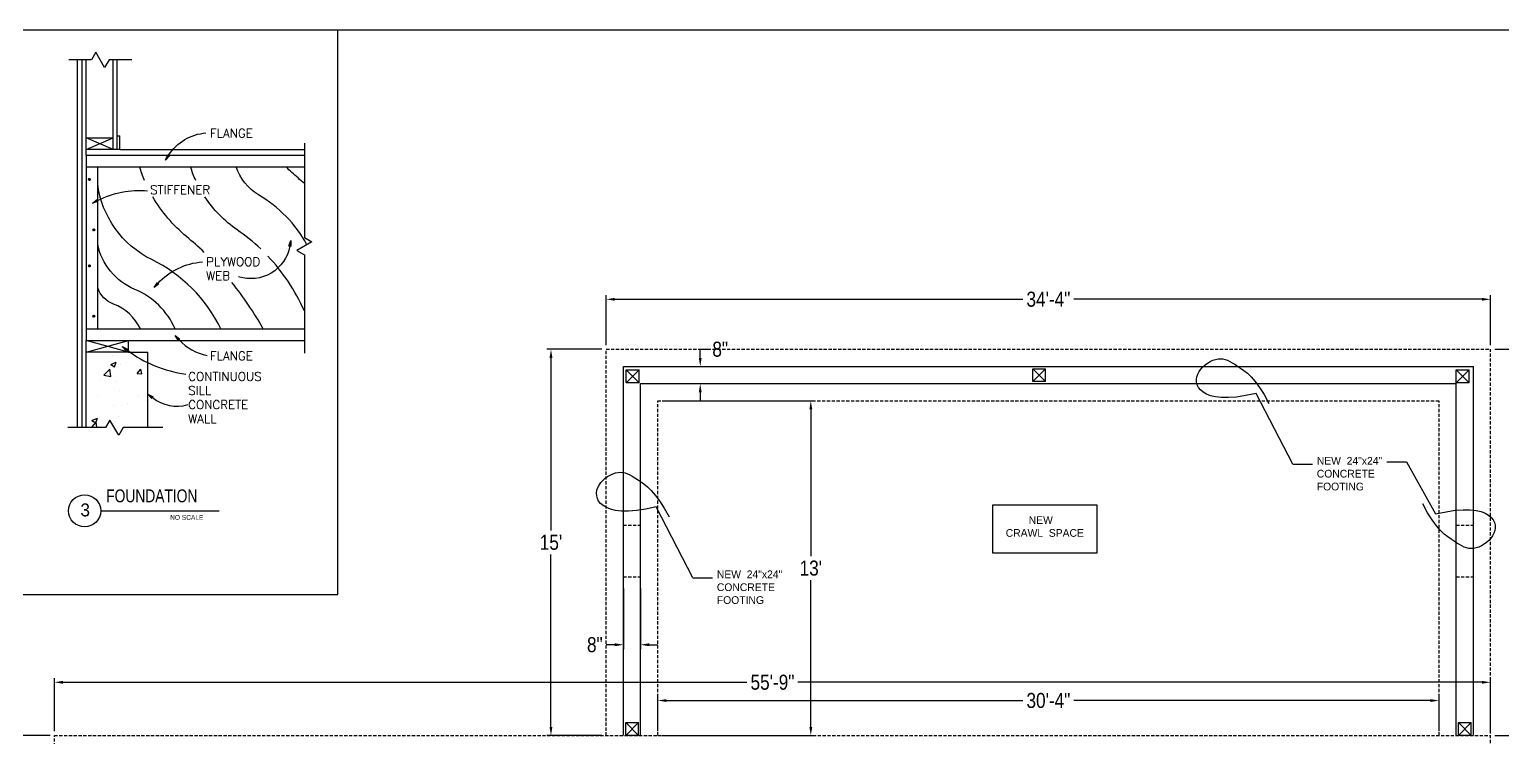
# Model space of a CAD drawing. Header units: inches. Extents: x -1842 to 12195, y -2228 to 2193.
# Drawn here: x 2423 to 3109, y -183 to 147 of the extents above; entities that cross this region are included whole.
import ezdxf
from ezdxf import colors
from ezdxf.entities.mleader import LeaderData, LeaderLine
from ezdxf.math import Vec2, Vec3

# ---------------------------------------------------------------- set-up
doc = ezdxf.new("R2010")
doc.units = ezdxf.units.IN
doc.header["$LTSCALE"] = 6
doc.header["$MEASUREMENT"] = 0
doc.linetypes.add('HIDDEN', pattern=[0.375, 0.25, -0.125])
for name, color, linetype in [('ARWALL', 7, 'HIDDEN'), ('FOUNDATION', 1, 'Continuous'), ('N', 3, 'Continuous'), ('R-AGSFINE', 4, 'Continuous'), ('R-AGSHEAVY', 1, 'Continuous'), ('R-AGSMEDIUM', 2, 'Continuous'), ('R-AGSTEXT', 6, 'Continuous'), ('SEC', 7, 'Continuous'), ('TITLE', 7, 'Continuous'), ('Title Block', 7, 'Continuous')]:
    doc.layers.add(name, color=color, linetype=linetype)
doc.layers.add('S-Text', color=3, linetype='Continuous', lineweight=0)
doc.styles.add('AGSROMANS', font='romans')
doc.styles.add('ARCHSTYLSHX', font='ARCHSTYL.SHX')
doc.styles.add('Arial', font='arial.ttf')
doc.styles.add('BOLD', font='')
doc.styles.add('HS-DESIGN-TTLB', font='GOTHIC.TTF')
doc.styles.add('NOTES', font='TXT', dxfattribs={"width": 0.75, "height": 5})
doc.styles.get("Standard").update_dxf_attribs({"font": 'ARIALN.TTF'})
doc.styles.get('BOLD').set_extended_font_data('Futura Lt BT')
doc.dimstyles.new('STANDARD$0', dxfattribs={"dimtxt": 6, "dimasz": 3, "dimexe": 4, "dimexo": 24, "dimgap": 0.5, "dimtad": 1, "dimdec": 1, "dimzin": 3, "dimdsep": 46, "dimlunit": 4, "dimtxsty": 'ARCHSTYLSHX', "dimblk1": 'OBLIQUE', "dimblk2": 'OBLIQUE', "dimsah": 1, "dimcen": 0.0625, "dimdle": 4, "dimadec": 0, "dimazin": 0, "dimtfac": 1, "dimtdec": 1, "dimtofl": 0, "dimtmove": 0, "dimatfit": 3, "dimldrblk": 'OBLIQUE', "dimfxl": 1, "dimfrac": 2, "dimtolj": 1, "dimtzin": 0, "dimlwd": 9, "dimlwe": 13, "dimarcsym": 0})

# ---------------------------------------------------------------- blocks, each defined once
blk = doc.blocks.new('*D172')
at = {"layer": 'Defpoints', "color": 0, "transparency": 16777216}
for p in [(3103.53, -1.81), (3103.53, -181.81), (3142, -181.81)]:
    blk.add_point(p, dxfattribs=at)
at = {"layer": 'Title Block', "color": 3, "lineweight": -2, "transparency": 16777216}
for p, q in [((3105.53, -1.81), (3144, -1.81)), ((3142, -5.81), (3142, -86.24)), ((3142, -177.81), (3142, -97.38)), ((3105.53, -181.81), (3144, -181.81))]:
    blk.add_line(p, q, dxfattribs=at)
at = {"layer": 'Title Block', "color": 3, "transparency": 16777216}
for points in [[(3141.33, -5.81), (3142.67, -5.81), (3142, -1.81)], [(3141.33, -177.81), (3142.67, -177.81), (3142, -181.81)]]:
    blk.add_solid(points, dxfattribs=at)
at = {"layer": 'Title Block', "color": 3, "transparency": 16777216, "insert": (3142, -91.81), "char_height": 7, "attachment_point": 5}
blk.add_mtext("\\A1;15'", dxfattribs=at)
blk = doc.blocks.new('*D173')
at = {"layer": 'Defpoints', "color": 0, "transparency": 16777216}
for p in [(3103.53, 21.5), (2691.73, -1.81), (3103.53, -1.81)]:
    blk.add_point(p, dxfattribs=at)
at = {"layer": 'Title Block', "color": 3, "lineweight": -2, "transparency": 16777216}
for p, q in [((2691.73, 0.19), (2691.73, 23.5)), ((2695.73, 21.5), (2885.76, 21.5)), ((3099.53, 21.5), (2909.5, 21.5)), ((3103.53, 0.19), (3103.53, 23.5))]:
    blk.add_line(p, q, dxfattribs=at)
at = {"layer": 'Title Block', "color": 3, "transparency": 16777216}
for points in [[(2695.73, 22.17), (2695.73, 20.83), (2691.73, 21.5)], [(3099.53, 22.17), (3099.53, 20.83), (3103.53, 21.5)]]:
    blk.add_solid(points, dxfattribs=at)
at = {"layer": 'Title Block', "color": 3, "transparency": 16777216, "insert": (2897.63, 21.5), "char_height": 7, "attachment_point": 5}
blk.add_mtext('\\A1;34\'-4"', dxfattribs=at)
blk = doc.blocks.new('*D174')
at = {"layer": 'Defpoints', "color": 0, "transparency": 16777216}
for p in [(2715.73, -25.81), (2715.73, -181.81), (2787, -181.81)]:
    blk.add_point(p, dxfattribs=at)
at = {"layer": 'Title Block', "color": 3, "lineweight": -2, "transparency": 16777216}
for p, q in [((2717.73, -25.81), (2789, -25.81)), ((2787, -29.81), (2787, -98.24)), ((2787, -177.81), (2787, -109.38)), ((2717.73, -181.81), (2789, -181.81))]:
    blk.add_line(p, q, dxfattribs=at)
at = {"layer": 'Title Block', "color": 3, "transparency": 16777216}
for points in [[(2786.33, -29.81), (2787.67, -29.81), (2787, -25.81)], [(2786.33, -177.81), (2787.67, -177.81), (2787, -181.81)]]:
    blk.add_solid(points, dxfattribs=at)
at = {"layer": 'Title Block', "color": 3, "transparency": 16777216, "insert": (2787, -103.81), "char_height": 7, "attachment_point": 5}
blk.add_mtext("\\A1;13'", dxfattribs=at)
blk = doc.blocks.new('*D175')
at = {"layer": 'Defpoints', "color": 0, "transparency": 16777216}
for p in [(2691.73, -1.81), (2666, -181.81), (2691.73, -181.81)]:
    blk.add_point(p, dxfattribs=at)
at = {"layer": 'Title Block', "color": 3, "lineweight": -2, "transparency": 16777216}
for p, q in [((2689.73, -1.81), (2664, -1.81)), ((2666, -5.81), (2666, -86.24)), ((2666, -177.81), (2666, -97.38)), ((2689.73, -181.81), (2664, -181.81))]:
    blk.add_line(p, q, dxfattribs=at)
at = {"layer": 'Title Block', "color": 3, "transparency": 16777216}
for points in [[(2665.33, -5.81), (2666.67, -5.81), (2666, -1.81)], [(2665.33, -177.81), (2666.67, -177.81), (2666, -181.81)]]:
    blk.add_solid(points, dxfattribs=at)
at = {"layer": 'Title Block', "color": 3, "transparency": 16777216, "insert": (2666, -91.81), "char_height": 7, "attachment_point": 5}
blk.add_mtext("\\A1;15'", dxfattribs=at)
blk = doc.blocks.new('*D176')
at = {"layer": 'Defpoints', "color": 0, "transparency": 16777216}
for p in [(3103.53, -157), (2434.73, -181.81), (3103.53, -181.81)]:
    blk.add_point(p, dxfattribs=at)
at = {"layer": 'Title Block', "color": 3, "lineweight": -2, "transparency": 16777216}
for p, q in [((2434.73, -179.81), (2434.73, -155)), ((2438.73, -157), (2757.26, -157)), ((3099.53, -157), (2781, -157)), ((3103.53, -179.81), (3103.53, -155))]:
    blk.add_line(p, q, dxfattribs=at)
at = {"layer": 'Title Block', "color": 3, "transparency": 16777216}
for points in [[(2438.73, -156.33), (2438.73, -157.67), (2434.73, -157)], [(3099.53, -156.33), (3099.53, -157.67), (3103.53, -157)]]:
    blk.add_solid(points, dxfattribs=at)
at = {"layer": 'Title Block', "color": 3, "transparency": 16777216, "insert": (2769.13, -157), "char_height": 7, "attachment_point": 5}
blk.add_mtext('\\A1;55\'-9"', dxfattribs=at)
blk = doc.blocks.new('*D177')
at = {"layer": 'Defpoints', "color": 0, "transparency": 16777216}
for p in [(3079.53, -165.5), (2715.73, -181.81), (3079.53, -181.81)]:
    blk.add_point(p, dxfattribs=at)
at = {"layer": 'Title Block', "color": 3, "lineweight": -2, "transparency": 16777216}
for p, q in [((2715.73, -179.81), (2715.73, -163.5)), ((3079.53, -179.81), (3079.53, -163.5)), ((2719.73, -165.5), (2885.76, -165.5)), ((3075.53, -165.5), (2909.5, -165.5))]:
    blk.add_line(p, q, dxfattribs=at)
at = {"layer": 'Title Block', "color": 3, "transparency": 16777216}
for points in [[(2719.73, -164.83), (2719.73, -166.17), (2715.73, -165.5)], [(3075.53, -164.83), (3075.53, -166.17), (3079.53, -165.5)]]:
    blk.add_solid(points, dxfattribs=at)
at = {"layer": 'Title Block', "color": 3, "transparency": 16777216, "insert": (2897.63, -165.5), "char_height": 7, "attachment_point": 5}
blk.add_mtext('\\A1;30\'-4"', dxfattribs=at)
blk = doc.blocks.new('*D179')
at = {"layer": 'Defpoints', "color": 0, "transparency": 16777216}
for p in [(2707.73, -9.81), (2735.5, -9.81), (2707.73, -17.81)]:
    blk.add_point(p, dxfattribs=at)
at = {"layer": 'Title Block', "color": 3, "lineweight": -2, "transparency": 16777216}
for p, q in [((2735.5, -5.81), (2735.5, -1.81)), ((2735.5, -1.81), (2739.5, -1.81)), ((2709.73, -9.81), (2737.5, -9.81)), ((2709.73, -17.81), (2737.5, -17.81)), ((2735.5, -21.81), (2735.5, -25.81))]:
    blk.add_line(p, q, dxfattribs=at)
at = {"layer": 'Title Block', "color": 3, "transparency": 16777216}
for points in [[(2734.83, -5.81), (2736.17, -5.81), (2735.5, -9.81)], [(2734.83, -21.81), (2736.17, -21.81), (2735.5, -17.81)]]:
    blk.add_solid(points, dxfattribs=at)
at = {"layer": 'Title Block', "color": 3, "transparency": 16777216, "insert": (2744.8, -1.81), "char_height": 7, "attachment_point": 5}
blk.add_mtext('\\A1;8"', dxfattribs=at)
blk = doc.blocks.new('*D180')
at = {"layer": 'Defpoints', "color": 0, "transparency": 16777216}
for p in [(2699.73, -111.31), (2707.73, -111.31), (2699.73, -139.5)]:
    blk.add_point(p, dxfattribs=at)
at = {"layer": 'Title Block', "color": 3, "lineweight": -2, "transparency": 16777216}
for p, q in [((2699.73, -113.31), (2699.73, -141.5)), ((2707.73, -113.31), (2707.73, -141.5)), ((2695.73, -139.5), (2691.73, -139.5)), ((2711.73, -139.5), (2715.73, -139.5))]:
    blk.add_line(p, q, dxfattribs=at)
at = {"layer": 'Title Block', "color": 3, "transparency": 16777216}
for points in [[(2695.73, -138.83), (2695.73, -140.17), (2699.73, -139.5)], [(2711.73, -138.83), (2711.73, -140.17), (2707.73, -139.5)]]:
    blk.add_solid(points, dxfattribs=at)
at = {"layer": 'Title Block', "color": 3, "transparency": 16777216, "insert": (2686.42, -139.5), "char_height": 7, "attachment_point": 5}
blk.add_mtext('\\A1;8"', dxfattribs=at)
blk = doc.blocks.new('*D183')
at = {"layer": 'Defpoints', "color": 0, "transparency": 16777216}
for p in [(2405, -181.81), (2434.73, -181.81), (2434.73, -524.41)]:
    blk.add_point(p, dxfattribs=at)
at = {"layer": 'Title Block', "color": 3, "lineweight": -2, "transparency": 16777216}
for p, q in [((2432.73, -181.81), (2403, -181.81)), ((2405, -185.81), (2405, -347.54)), ((2405, -520.41), (2405, -358.68)), ((2432.73, -524.41), (2403, -524.41))]:
    blk.add_line(p, q, dxfattribs=at)
at = {"layer": 'Title Block', "color": 3, "transparency": 16777216}
for points in [[(2404.33, -185.81), (2405.67, -185.81), (2405, -181.81)], [(2404.33, -520.41), (2405.67, -520.41), (2405, -524.41)]]:
    blk.add_solid(points, dxfattribs=at)
at = {"layer": 'Title Block', "color": 3, "transparency": 16777216, "insert": (2405, -353.11), "char_height": 7, "attachment_point": 5}
blk.add_mtext('\\A1;28\'-7"', dxfattribs=at)
blk = doc.blocks.new('*D188')
at = {"layer": 'Defpoints', "color": 0, "transparency": 16777216}
for p in [(3103.53, -181.81), (3103.53, -570.01), (3142, -570.01)]:
    blk.add_point(p, dxfattribs=at)
at = {"layer": 'Title Block', "color": 3, "lineweight": -2, "transparency": 16777216}
for p, q in [((3105.53, -181.81), (3144, -181.81)), ((3142, -185.81), (3142, -370.34)), ((3142, -566.01), (3142, -381.48)), ((3105.53, -570.01), (3144, -570.01))]:
    blk.add_line(p, q, dxfattribs=at)
at = {"layer": 'Title Block', "color": 3, "transparency": 16777216}
for points in [[(3141.33, -185.81), (3142.67, -185.81), (3142, -181.81)], [(3141.33, -566.01), (3142.67, -566.01), (3142, -570.01)]]:
    blk.add_solid(points, dxfattribs=at)
at = {"layer": 'Title Block', "color": 3, "transparency": 16777216, "insert": (3142, -375.91), "char_height": 7, "attachment_point": 5}
blk.add_mtext('\\A1;32\'-4"', dxfattribs=at)
blk = doc.blocks.new('*X586')
at = {"color": 0}
for p, q in [((0.3, 12.63), (0.46, 12.79)), ((0.3, 12.67), (0.42, 12.79)), ((0.32, 12.6), (0.49, 12.77)), ((0.33, 12.74), (0.34, 12.76)), ((0.33, 12.58), (0.51, 12.75)), ((0.36, 12.56), (0.53, 12.73)), ((0.39, 12.54), (0.54, 12.7)), ((0.43, 12.54), (0.55, 12.66))]:
    blk.add_line(p, q, dxfattribs=at)
blk = doc.blocks.new('*X585')
at = {"color": 0}
for p, q in [((0.3, 23.85), (0.42, 23.98)), ((0.3, 23.81), (0.46, 23.97)), ((0.32, 23.78), (0.49, 23.96)), ((0.32, 23.92), (0.36, 23.96)), ((0.34, 23.76), (0.51, 23.94)), ((0.36, 23.74), (0.53, 23.91)), ((0.39, 23.73), (0.54, 23.88)), ((0.44, 23.73), (0.55, 23.84))]:
    blk.add_line(p, q, dxfattribs=at)
blk = doc.blocks.new('*X587')
at = {"color": 0}
for p, q in [((92.45, 1.16), (92.45, 1.16)), ((92.96, 1.44), (92.96, 1.44)), ((95.63, -0.08), (96.33, 0.19)), ((95.81, 1.05), (95.81, 1.05)), ((96.13, -0.42), (96.33, 0.19)), ((92.45, -0.69), (92.44, -0.6)), ((92.44, -0.69), (92.45, -0.69)), ((94.73, -1.5), (95.5, -0.69)), ((94.73, -1.5), (95.62, -1.64)), ((95.62, -1.64), (95.5, -0.69)), ((95.63, -0.08), (96.13, -0.42)), ((96.84, -0.11), (96.84, -0.11)), ((99.03, -1.26), (99.51, -0.69)), ((99.03, -1.26), (99.63, -1.32)), ((99.63, -1.32), (99.51, -0.69)), ((100.43, -1.17), (100.43, -1.17)), ((94.11, -2), (94.11, -2)), ((96.27, -2.34), (96.27, -2.34)), ((96.72, -3.44), (96.72, -3.44)), ((93.86, -4.06), (93.86, -4.06)), ((95.97, -5.4), (95.97, -5.4)), ((97.8, -5.11), (97.8, -5.11)), ((99.2, -4.29), (99.2, -4.29)), ((100.3, -4.78), (100.3, -4.78)), ((93.2, -7.33), (93.9, -7.06)), ((93.2, -7.33), (93.69, -7.67)), ((93.24, -8.16), (93.73, -7.58)), ((93.69, -7.67), (93.9, -7.06)), ((93.84, -8.21), (93.73, -7.58)), ((96.6, -6.77), (96.6, -6.77)), ((93.24, -8.16), (93.84, -8.21))]:
    blk.add_line(p, q, dxfattribs=at)
blk = doc.blocks.new('AGSARROW')
for points in [[(-1, 0.17), (0, 0), (-1, -0.17)], [(0, 0), (-1, 0)]]:
    blk.add_lwpolyline(points)

msp = doc.modelspace()

# ---------------------------------------------------------------- linework, layer by layer
for p, q in [((2566.7377251, -116.0326262), (2566.7377251, 147.0156656)), ((1993.2736222, -116.0326262), (2566.7377251, -116.0326262))]:
    msp.add_line(p, q)
at = {"color": 1}
for p, q in [((2701.0188776, -11.4106716), (2707.0188776, -17.4106716)), ((2707.0188776, -11.4106716), (2701.0188776, -17.4106716)), ((2701.0188776, -17.4106716), (2701.0188776, -11.4106716)), ((2701.0188776, -11.4106716), (2707.0188776, -11.4106716)), ((2707.0188776, -17.4106716), (2707.0188776, -11.4106716)), ((2890.3340815, -10.8481589), (2896.3340815, -16.8481589)), ((2896.3340815, -10.8481589), (2890.3340815, -16.8481589)), ((2890.3340815, -16.8481589), (2890.3340815, -10.8481589)), ((2890.3340815, -10.8481589), (2896.3340815, -10.8481589)), ((2896.3340815, -16.8481589), (2896.3340815, -10.8481589)), ((3087.5277029, -11.4106716), (3093.5277029, -17.4106716)), ((3093.5277029, -11.4106716), (3087.5277029, -17.4106716)), ((3087.5277029, -17.4106716), (3087.5277029, -11.4106716)), ((3087.5277029, -11.4106716), (3093.5277029, -11.4106716)), ((3093.5277029, -17.4106716), (3093.5277029, -11.4106716)), ((2707.0188776, -17.4106716), (2701.0188776, -17.4106716)), ((2896.3340815, -16.8481589), (2890.3340815, -16.8481589)), ((3093.5277029, -17.4106716), (3087.5277029, -17.4106716)), ((2700.8022215, -175.8104953), (2706.8022215, -181.8104953)), ((2706.8022215, -175.8104953), (2700.8022215, -181.8104953)), ((2700.8022215, -181.8104953), (2700.8022215, -175.8104953)), ((2700.8022215, -175.8104953), (2706.8022215, -175.8104953)), ((2706.8022215, -181.8104953), (2706.8022215, -175.8104953)), ((3088.536487, -175.8104953), (3094.536487, -181.8104953)), ((3094.536487, -175.8104953), (3088.536487, -181.8104953)), ((3088.536487, -181.8104953), (3088.536487, -175.8104953)), ((3088.536487, -175.8104953), (3094.536487, -175.8104953)), ((3094.536487, -181.8104953), (3094.536487, -175.8104953)), ((2706.8022215, -181.8104953), (2700.8022215, -181.8104953)), ((3094.536487, -181.8104953), (3088.536487, -181.8104953))]:
    msp.add_line(p, q, dxfattribs=at)
msp.add_lwpolyline([(1998.8759753, 147.0156656, 0.5, 0.5, 0), (3493.93521, 147.0156656, 0, 0, 0), (3493.93521, -979.4335558, 0.5, 0.5, 0), (1998.8759753, -979.4335558, 0.5, 0.5, 0)], format="xyseb")
msp.add_lwpolyline([(2871.75, -74.25), (2920.25, -74.25), (2920.25, -96.75), (2871.75, -96.75)], close=True)
at = {"layer": 'ARWALL', "color": 2, "linetype": 'HIDDEN'}
for p, q in [((2691.7276878, -1.8105158), (3103.5276878, -1.8105158)), ((2691.7276878, -181.8105158), (2691.7276878, -1.8105158)), ((3103.5276878, -189.8105158), (3103.5276878, -1.8105158)), ((2715.7276878, -25.8105158), (3079.5276878, -25.8105158)), ((2715.7276878, -181.8105158), (2715.7276878, -25.8105158)), ((3079.5276878, -181.8105158), (3079.5276878, -25.8105158)), ((2699.7276878, -83.8105158), (2707.7276878, -83.8105158)), ((3087.5276878, -83.8105158), (3095.5276878, -83.8105158)), ((2699.7276878, -107.8105158), (2707.7276878, -107.8105158)), ((3087.5276878, -107.8105158), (3095.5276878, -107.8105158)), ((2434.7276878, -524.4105158), (2434.7276878, -181.8105158)), ((2434.7276878, -181.8105158), (3103.5276878, -181.8105158)), ((3103.5276878, -570.0105158), (3103.5276878, -181.8105158))]:
    msp.add_line(p, q, dxfattribs=at)
at = {"layer": 'FOUNDATION'}
for p, q in [((3011.4626937, -55.4070746), (2994.3373001, -22.3552337)), ((3055.2027028, -54.2149445), (3064.3689332, -54.2149445)), ((3055.2027028, -54.2149445), (3064.3689332, -54.2149445)), ((3064.3689332, -54.2149445), (3077.9512109, -78.5359549)), ((3064.3689332, -54.2149445), (3077.9512109, -78.5359549)), ((3011.4626937, -55.4070746), (3020.6289241, -55.4070746)), ((3011.9661252, -55.4070746), (3020.6289241, -55.4070746)), ((2732.0916178, -108.3141493), (2714.9662242, -75.2623084)), ((2732.0916178, -108.3141493), (2741.2578483, -108.3141493)), ((2732.5950493, -108.3141493), (2741.2578483, -108.3141493))]:
    msp.add_line(p, q, dxfattribs=at)
for points in [[(2994.3373001, -22.3552337), (2989.4803763, -23.4007004), (2985.197802, -24.0467996), (2981.4556861, -24.3333971), (2978.2201371, -24.3003591), (2975.4572637, -23.9875514), (2973.1331746, -23.4348403), (2971.2139785, -22.6820916), (2969.665784, -21.7691713), (2968.4571338, -20.7333322), (2967.5663055, -19.6013741), (2966.9740108, -18.3974832), (2966.6609615, -17.1458462), (2966.607869, -15.8706494), (2966.7954451, -14.5960792), (2967.2044015, -13.3463222), (2967.8154497, -12.1455647), (2968.6072761, -11.0161637), (2969.5504663, -9.9731586), (2970.6135804, -9.029759), (2971.7651787, -8.1991749), (2972.9738212, -7.4946161), (2974.2080683, -6.9292923), (2975.4364802, -6.5164134), (2976.627617, -6.2691892), (2977.759146, -6.1964872), (2978.8451632, -6.2898056), (2979.9088714, -6.5363003), (2980.9734737, -6.9231272), (2982.0621728, -7.4374421), (2983.1981719, -8.066401), (2984.4046738, -8.7971597), (2985.7048814, -9.6168742), (2987.1182347, -10.5306251), (2988.649121, -11.6151931), (2990.2981645, -12.9652833), (2992.0659896, -14.6756011), (2993.9532204, -16.8408519), (2995.9604813, -19.555741), (2998.0883966, -22.9149737), (3000.3375904, -27.0132555)], [(2714.9662242, -75.2623084), (2710.1093004, -76.3077751), (2705.8267262, -76.9538742), (2702.0846102, -77.2404717), (2698.8490612, -77.2074337), (2696.0861878, -76.8946261), (2693.7620987, -76.3419149), (2691.8429026, -75.5891662), (2690.2947082, -74.6762459), (2689.0860579, -73.6404069), (2688.1952296, -72.5084487), (2687.602935, -71.3045579), (2687.2898856, -70.0529208), (2687.2367931, -68.777724), (2687.4243693, -67.5031539), (2687.8333256, -66.2533968), (2688.4443738, -65.0526393), (2689.2362003, -63.9232384), (2690.1793905, -62.8802332), (2691.2425046, -61.9368337), (2692.3941028, -61.1062496), (2693.6027454, -60.4016907), (2694.8369925, -59.8363669), (2696.0654043, -59.423488), (2697.2565411, -59.1762638), (2698.3880702, -59.1035618), (2699.4740874, -59.1968802), (2700.5377956, -59.4433749), (2701.6023978, -59.8302018), (2702.691097, -60.3445167), (2703.827096, -60.9734756), (2705.0335979, -61.7042344), (2706.3338056, -62.5239488), (2707.7471588, -63.4376998), (2709.2780451, -64.5222677), (2710.9270886, -65.8723579), (2712.6949137, -67.5826758), (2714.5821446, -69.7479266), (2716.5894055, -72.4628157), (2718.7173207, -75.8220484), (2720.9665146, -79.9203301)], [(3077.9512109, -78.5359549), (3082.8081348, -77.4904882), (3087.090709, -76.8443891), (3090.832825, -76.5577916), (3094.068374, -76.5908296), (3096.8312474, -76.9036372), (3099.1553364, -77.4563484), (3101.0745325, -78.2090971), (3102.622727, -79.1220174), (3103.8313773, -80.1578564), (3104.7222055, -81.2898146), (3105.3145002, -82.4937054), (3105.6275496, -83.7453425), (3105.680642, -85.0205393), (3105.4930659, -86.2951094), (3105.0841096, -87.5448665), (3104.4730614, -88.745624), (3103.6812349, -89.8750249), (3102.7380447, -90.9180301), (3101.6749306, -91.8614296), (3100.5233324, -92.6920137), (3099.3146898, -93.3965726), (3098.0804427, -93.9618963), (3096.8520309, -94.3747752), (3095.6608941, -94.6219994), (3094.529365, -94.6947014), (3093.4433478, -94.601383), (3092.3796396, -94.3548884), (3091.3150374, -93.9680615), (3090.2263382, -93.4537465), (3089.0903392, -92.8247877), (3087.8838373, -92.0940289), (3086.5836296, -91.2743145), (3085.1702763, -90.3605635), (3083.6393901, -89.2759956), (3081.9903465, -87.9259054), (3080.2225215, -86.2155875), (3078.3352906, -84.0503367), (3076.3280297, -81.3354476), (3074.2001144, -77.9762149), (3071.9509206, -73.8779332)], [(3077.9512109, -78.5359549), (3082.8081348, -77.4904882), (3087.090709, -76.8443891), (3090.832825, -76.5577916), (3094.068374, -76.5908296), (3096.8312474, -76.9036372), (3099.1553364, -77.4563484), (3101.0745325, -78.2090971), (3102.622727, -79.1220174), (3103.8313773, -80.1578564), (3104.7222055, -81.2898146), (3105.3145002, -82.4937054), (3105.6275496, -83.7453425), (3105.680642, -85.0205393), (3105.4930659, -86.2951094), (3105.0841096, -87.5448665), (3104.4730614, -88.745624), (3103.6812349, -89.8750249), (3102.7380447, -90.9180301), (3101.6749306, -91.8614296), (3100.5233324, -92.6920137), (3099.3146898, -93.3965726), (3098.0804427, -93.9618963), (3096.8520309, -94.3747752), (3095.6608941, -94.6219994), (3094.529365, -94.6947014), (3093.4433478, -94.601383), (3092.3796396, -94.3548884), (3091.3150374, -93.9680615), (3090.2263382, -93.4537465), (3089.0903392, -92.8247877), (3087.8838373, -92.0940289), (3086.5836296, -91.2743145), (3085.1702763, -90.3605635), (3083.6393901, -89.2759956), (3081.9903465, -87.9259054), (3080.2225215, -86.2155875), (3078.3352906, -84.0503367), (3076.3280297, -81.3354476), (3074.2001144, -77.9762149), (3071.9509206, -73.8779332)]]:
    msp.add_lwpolyline(points, dxfattribs=at)
at = {"layer": 'R-AGSFINE'}
for p, q in [((2462.1137073, 91.3713081), (2449.5137073, 96.7713081)), ((2449.5137073, 91.3713081), (2462.1137073, 96.7713081)), ((2469.3137073, -3.1286919), (2449.5137073, 2.2713081)), ((2449.5137073, -3.1286919), (2469.3137073, 2.2713081))]:
    msp.add_line(p, q, dxfattribs=at)
for points in [[(2470.8072416, 133.0929129), (2460.1831581, 133.0929129), (2458.1581581, 129.58551), (2454.1081581, 136.6003157), (2452.0831581, 133.0929129), (2441.4590746, 133.0929129)], [(2551.144603, 94.2898469), (2551.144603, 50.2842094), (2554.6520059, 48.2592094), (2547.6372001, 44.2092094), (2551.144603, 42.1842094), (2551.144603, -3.6135518)], [(2485.204812, -38.299382), (2466.7143358, -38.299382), (2464.6893358, -41.8067849), (2460.6393358, -34.7919791), (2458.6143358, -38.299382), (2441.0334286, -38.299382)]]:
    msp.add_lwpolyline(points, dxfattribs=at)
for points in [[(2476.779378, 76.8841164, -0.024562197), (2474.4173441, 83.2713081, -1.3236419101)], [(2500.600488, 76.8841164, -0.0304427042), (2498.1531178, 83.2713081, 8.0463722683)], [(2552.3809183, 46.9479964, 0.134451137), (2529.7984253, 70.2406312, -0.1839441122), (2519.4025616, 83.2713081, -5.381334621)], [(2551.144603, 75.4735864, 0.0006439337), (2545.3385185, 80.5959952, -0.0411865117), (2542.76072, 83.2713081, -0.9989124864)], [(2512.2989183, 7.6713081, 0.1667300081), (2480.0701254, 40.0029686, -0.2530775405), (2454.9137073, 75.3540959, 20.2943420588)], [(2504.514217, 43.3618272, 0.0181730457), (2496.2318226, 50.772548, -0.0878109709), (2480.6204224, 69.2299205, -1.3236419101)], [(2530.8097812, 44.979973, 0.0391219848), (2519.8527644, 53.8791576, -0.0963994108), (2504.8280262, 69.2299205, 8.0463722683)], [(2491.001238, 7.6713081, 0.1917484225), (2472.1964798, 26.1267813, -0.2493017669), (2454.9137073, 47.280469, -4.6426290361)], [(2551.144603, 16.1193833, 0.0856125911), (2534.1100723, 41.6744565, -0.162661364)], [(2532.024649, 7.6713081, 0.0427569326), (2517.405714, 29.3039779, -0.1405387255)], [(2474.889697, 7.6713081, 0.1883349417), (2462.2508188, 19.2922406, -0.2162948909), (2454.9137073, 26.8043228, -0.767920291)]]:
    msp.add_lwpolyline(points, format="xyb", dxfattribs=at)
at = {"layer": 'R-AGSHEAVY'}
for p, q in [((2445.4637073, -38.299382), (2445.4637073, 133.0929129)), ((2449.5137073, 96.7713081), (2449.5137073, 133.0929129)), ((2462.1137073, 96.7713081), (2462.1137073, 133.0929129)), ((2463.9137073, 97.6713081), (2463.9137073, 133.0929129)), ((2449.5137073, 96.7713081), (2462.1137073, 96.7713081)), ((2463.9137073, 97.6713081), (2465.2637073, 97.6713081)), ((2465.2637073, 91.3713081), (2465.2637073, 97.6713081)), ((2465.2637073, 91.3713081), (2551.144603, 91.3713081)), ((2449.5137073, 88.6713081), (2551.144603, 88.6713081)), ((2449.5137073, 88.6713081), (2449.5137073, 2.2713081)), ((2449.5137073, 2.2713081), (2551.144603, 2.2713081)), ((2469.3137073, -3.1286919), (2469.3137073, 2.2713081)), ((2469.3137073, -3.1286919), (2478.3137073, -3.1286919)), ((2478.3137073, -38.299382), (2478.3137073, -3.1286919))]:
    msp.add_line(p, q, dxfattribs=at)
for centre in [(2451.0352987, 77.3316232), (2453.0611228, 53.8758951), (2451.0352987, 37.0667211), (2453.0611228, 13.610993)]:
    msp.add_circle(centre, 0.45, dxfattribs=at)
at = {"layer": 'R-AGSMEDIUM'}
for p, q in [((2447.7137073, -38.299382), (2447.7137073, 133.0929129)), ((2449.5137073, 88.6713081), (2449.5137073, 96.7713081)), ((2462.1137073, 91.3713081), (2462.1137073, 96.7713081)), ((2463.9137073, 91.3713081), (2463.9137073, 97.6713081)), ((2465.2637073, 91.3713081), (2449.5137073, 91.3713081)), ((2449.5137073, 83.2713081), (2551.144603, 83.2713081)), ((2454.9137073, 7.6713081), (2454.9137073, 83.2713081)), ((2449.5137073, 7.6713081), (2551.144603, 7.6713081)), ((2449.5137073, -38.299382), (2449.5137073, 2.2713081)), ((2469.3137073, -3.1286919), (2449.5137073, -3.1286919))]:
    msp.add_line(p, q, dxfattribs=at)
at = {"layer": 'R-AGSTEXT'}
for points in [[(2487.9666929, 88.672417, -0.2357856225), (2505.3420712, 99.0192246, 4.9895608126)], [(2454.8342947, 67.5486645, -0.1395543023), (2478.1439856, 72.0823444, 0.0426349532)], [(2544.4276525, 46.2179607, -0.449520752), (2520.5588973, 31.988696, -0.7317728403)], [(2483.0432507, 28.9875702, -0.1918211906), (2503.6697021, 38.8947786, -0.0343827067)], [(2492.8522628, 2.5784408, 0.1659370865), (2505.8540897, -4.644802, 0.0893473046)], [(2468.5061883, -2.092746, 0.1310836583), (2495.9793878, -13.3348891, 0.0639542725)], [(2480.429997, -24.3453848, 0.2421868829), (2496.9453917, -27.6037971, -0.1411410539)]]:
    msp.add_lwpolyline(points, format="xyb", dxfattribs=at)
at = {"layer": 'SEC', "color": 7}
msp.add_circle((2448.836377, -77.0871378), 7.5, dxfattribs=at)
at = {"layer": 'TITLE'}
msp.add_line((2456.3708945, -77.0391206), (2511.5543098, -77.0345093), dxfattribs=at)
at = {"layer": 'Title Block'}
for p, q in [((2699.7276878, -9.8105158), (3095.5276878, -9.8105158)), ((2699.7276878, -181.8105158), (2699.7276878, -9.8105158)), ((3095.5276878, -181.8105158), (3095.5276878, -9.8105158)), ((2707.7276878, -181.8105158), (2707.7276878, -17.8105158)), ((2707.7276878, -17.8105158), (3087.5276878, -17.8105158)), ((3087.5276878, -181.8105158), (3087.5276878, -17.8105158))]:
    msp.add_line(p, q, dxfattribs=at)

# ---------------------------------------------------------------- block references
at = {"layer": 'R-AGSFINE', "xscale": 3.6, "yscale": 3.6, "zscale": 3.6}
for name, p in [('*X585', (2449.5137073, -8.5286919)), ('*X586', (2449.5137073, -8.5286919)), ('*X587', (2116.7398299, -8.5286919))]:
    msp.add_blockref(name, p, dxfattribs=at)
at = {"layer": 'R-AGSFINE', "xscale": -3.6, "yscale": 3.6, "zscale": 3.6, "rotation": 180}
for name in ['*X586', '*X585']:
    msp.add_blockref(name, (2451.5395313, 99.4713081), dxfattribs=at)
at = {"layer": 'R-AGSTEXT'}
for p, xscale, yscale, zscale, rotation in [((2486.508347, 86.4001434), 2.700000000000001, 2.700000000000001, 2.700000000000001, 237.3076399240112), ((2452.4263477, 66.3272756), 2.700000000000001, 2.700000000000001, 2.700000000000001, 206.8956039165298), ((2544.9330761, 48.8702328), 2.7, 2.7, 2.7, 79.21093023209032), ((2481.214749, 27.0009697), 2.7, 2.7, 2.7, 227.3729934142555), ((2491.042038, 4.5817097), 2.7, 2.7, 2.7, 132.1020863575431), ((2466.3552867, -0.4606851), 2.7, 2.7, 2.7, 142.809504157006), ((2478.3137073, -22.6686863), 2.7, 2.7, 2.7, 141.6108448699555)]:
    msp.add_blockref('AGSARROW', p, dxfattribs=dict(at, xscale=xscale, yscale=yscale, zscale=zscale, rotation=rotation))

# ---------------------------------------------------------------- texts
at = {"char_height": 3.6, "width": 95.507369382, "attachment_point": 1, "style": 'HS-DESIGN-TTLB'}
for s, insert in [('NEW  24"x24" \\PCONCRETE \\PFOOTING', (3022.6210707, -51.9675978)), ('        NEW\\PCRAWL  SPACE', (2877.7728628, -79.584334)), ('NEW  24"x24" \\PCONCRETE \\PFOOTING', (2743.2499948, -104.8746724))]:
    msp.add_mtext(s, dxfattribs=dict(at, insert=insert))
at = {"layer": 'N', "color": 7, "style": 'NOTES', "width": 0.85}
msp.add_text('NO SCALE', height=2.25, dxfattribs=at).set_placement((2488.6674905, -81.2747044))
at = {"layer": 'R-AGSTEXT', "style": 'AGSROMANS'}
for s, p in [('FLANGE', (2507.1880081, 96.8561354)), ('STIFFENER', (2479.327743, 70.5063875)), ('WEB', (2505.4325689, 30.4431276)), ('PLYWOOD', (2505.4325689, 37.0002704)), ('FLANGE', (2507.1880081, -6.9177418)), ('CONTINUOUS', (2497.067362, -16.5095512)), ('SILL', (2497.067362, -23.0666941)), ('CONCRETE', (2497.067362, -29.623837)), ('WALL', (2497.067362, -36.1809798))]:
    msp.add_text(s, height=4.05, dxfattribs=at).set_placement(p)
at = {"layer": 'TITLE', "style": 'BOLD', "width": 0.8}
msp.add_text('FOUNDATION', height=6, dxfattribs=at).set_placement((2458.9030161, -73.1047322))
at = {"layer": 'TITLE', "insert": (2446.8691131, -73.666705), "char_height": 6, "attachment_point": 1, "style": 'BOLD'}
msp.add_mtext('3', dxfattribs=at)

# ---------------------------------------------------------------- dimensions: what is measured, and where the dimension line sits
at = {"layer": 'Title Block'}
for base, p1, p2, picture, middle in [((3103.5276878, 21.5), (2691.7276878, -1.8105158), (3103.5276878, -1.8105158), '*D173', (2897.6276878, 21.5)), ((2699.7276878, -139.5), (2707.7276878, -111.3105158), (2699.7276878, -111.3105158), '*D180', (2686.4234586, -139.5)), ((3103.5276878, -157), (2434.7276878, -181.8105158), (3103.5276878, -181.8105158), '*D176', (2769.1276878, -157)), ((3079.5276878, -165.5), (2715.7276878, -181.8105158), (3079.5276878, -181.8105158), '*D177', (2897.6276878, -165.5))]:
    dim = msp.add_linear_dim(base=base, p1=p1, p2=p2, dimstyle='STANDARD$0', override={"dimtxt": 7, "dimasz": 4, "dimexe": 2, "dimexo": 2, "dimgap": 2, "dimtad": 0, "dimtih": 1, "dimtoh": 1, "dimdec": 0, "dimzin": 0, "dimtxsty": 'Standard', "dimsah": 0, "dimcen": 0.09, "dimdle": 0, "dimclrd": 3, "dimclre": 3, "dimclrt": 3, "dimtdec": 0, "dimfrac": 0, "dimlwd": 65534, "dimlwe": 65534}, dxfattribs=at)
    dim.commit()
    dim.dimension.update_dxf_attribs({"geometry": picture, "text_midpoint": middle})
for base, p1, p2, picture, middle in [((2735.5, -9.8105158), (2707.7276878, -17.8105158), (2707.7276878, -9.8105158), '*D179', (2744.8042292, -1.8105158)), ((2666, -181.8105158), (2691.7276878, -1.8105158), (2691.7276878, -181.8105158), '*D175', (2666, -91.8105158)), ((3142, -181.8105158), (3103.5276878, -1.8105158), (3103.5276878, -181.8105158), '*D172', (3142, -91.8105158)), ((2787, -181.8105158), (2715.7276878, -25.8105158), (2715.7276878, -181.8105158), '*D174', (2787, -103.8105158)), ((2405, -181.8105158), (2434.7276878, -524.4105158), (2434.7276878, -181.8105158), '*D183', (2405, -353.1105158)), ((3142, -570.0105158), (3103.5276878, -181.8105158), (3103.5276878, -570.0105158), '*D188', (3142, -375.9105158))]:
    dim = msp.add_linear_dim(base=base, p1=p1, p2=p2, angle=90, dimstyle='STANDARD$0', override={"dimtxt": 7, "dimasz": 4, "dimexe": 2, "dimexo": 2, "dimgap": 2, "dimtad": 0, "dimtih": 1, "dimtoh": 1, "dimdec": 0, "dimzin": 0, "dimtxsty": 'Standard', "dimsah": 0, "dimcen": 0.09, "dimdle": 0, "dimclrd": 3, "dimclre": 3, "dimclrt": 3, "dimtdec": 0, "dimfrac": 0, "dimlwd": 65534, "dimlwe": 65534}, dxfattribs=at)
    dim.commit()
    dim.dimension.update_dxf_attribs({"geometry": picture, "text_midpoint": middle})

# ---------------------------------------------------------------- leaders
at = {"layer": 'S-Text'}
ml = msp.add_multileader_mtext('Standard', dxfattribs=at)
ml.set_content('THICKENED EDGE SLAB, SEE FOOTING SCHEDULE FOR SIZE & REINFORCING', color=256, style='Arial')
ml.set_leader_properties()
ml.build(insert=Vec2(0, 0))
ml.multileader.update_dxf_attribs({"dogleg_length": 0.36, "arrow_head_size": 2.16, "scale": 12})
ctx = ml.context
ctx.base_point, ctx.scale, ctx.char_height, ctx.arrow_head_size, ctx.landing_gap_size, ctx.plane_origin = Vec3(2303.5525693, 59.0141894), 12, 1.5, 2.16, 1.08, Vec3(2298.8539634, 42.3592191)
notes = []
notes.append((ctx, [(0, (1, 1, 0), (2299.2325693, 59.0141894), (1, 0), 4.32, [(0, [(2294.9926162, 44.7672598)], 0, [])])]))
ctx.mtext.insert, ctx.mtext.width, ctx.mtext.flow_direction = Vec3(2304.6325693, 59.7815837), 47.953777717, 5
ml = msp.add_multileader_mtext('Standard', dxfattribs=at)
ml.set_content("\\A1;4'' CONCRETE SLAB W/ 6X6 W1.4x1.4 OR FIBERMESH", color=256, style='Arial')
ml.set_leader_properties()
ml.build(insert=Vec2(0, 0))
ml.multileader.update_dxf_attribs({"dogleg_length": 0.36, "arrow_head_size": 2.16, "scale": 12})
ctx = ml.context
ctx.base_point, ctx.scale, ctx.char_height, ctx.arrow_head_size, ctx.landing_gap_size, ctx.plane_origin = Vec3(2315.2012777, 52.6856151), 12, 1.5, 2.16, 1.08, Vec3(2301.4744602, 34.0306449)
notes.append((ctx, [(0, (1, 1, 0), (2310.8812777, 52.6856151), (1, 0), 4.32, [(0, [(2311.0786492, 45.4159845)], 0, [])])]))
ctx.mtext.insert, ctx.mtext.width, ctx.mtext.flow_direction = Vec3(2316.2812777, 53.448405), 41.301551266, 5
ml = msp.add_multileader_mtext('Standard', dxfattribs=at)
ml.set_content('VAPOR BARRIER (6-MIL MIN.) OVER CLEAN COMPACTED FILL', color=256, style='Arial')
ml.set_leader_properties()
ml.build(insert=Vec2(0, 0))
ml.multileader.update_dxf_attribs({"dogleg_length": 0.36, "arrow_head_size": 2.16, "scale": 12})
ctx = ml.context
ctx.base_point, ctx.scale, ctx.char_height, ctx.arrow_head_size, ctx.landing_gap_size, ctx.plane_origin = Vec3(2318.9664944, 29.7694886), 12, 1.5, 2.16, 1.08, Vec3(2314.7066544, 3.1740393)
notes.append((ctx, [(0, (1, 1, 0), (2314.6464944, 29.7694886), (1, 0), 4.32, [(0, [(2309.0462613, 40.5885088)], 0, [])])]))
ctx.mtext.insert, ctx.mtext.width, ctx.mtext.flow_direction = Vec3(2320.0464944, 30.5322785), 24.945289875, 5
for ctx, leaders in notes:
    for number, flags, end, landing, length, lines in leaders:
        leader = LeaderData()
        leader.index, (leader.has_last_leader_line, leader.has_dogleg_vector, leader.attachment_direction) = number, flags
        leader.last_leader_point, leader.dogleg_vector, leader.dogleg_length = Vec3(end), Vec3(landing), length
        for number, points, colour, breaks in lines:
            line = LeaderLine()
            line.index, line.vertices, line.color, line.breaks = number, Vec3.list(points), colors.encode_raw_color(colour), breaks
            leader.lines.append(line)
        ctx.leaders.append(leader)

doc.saveas('drawing.dxf')
